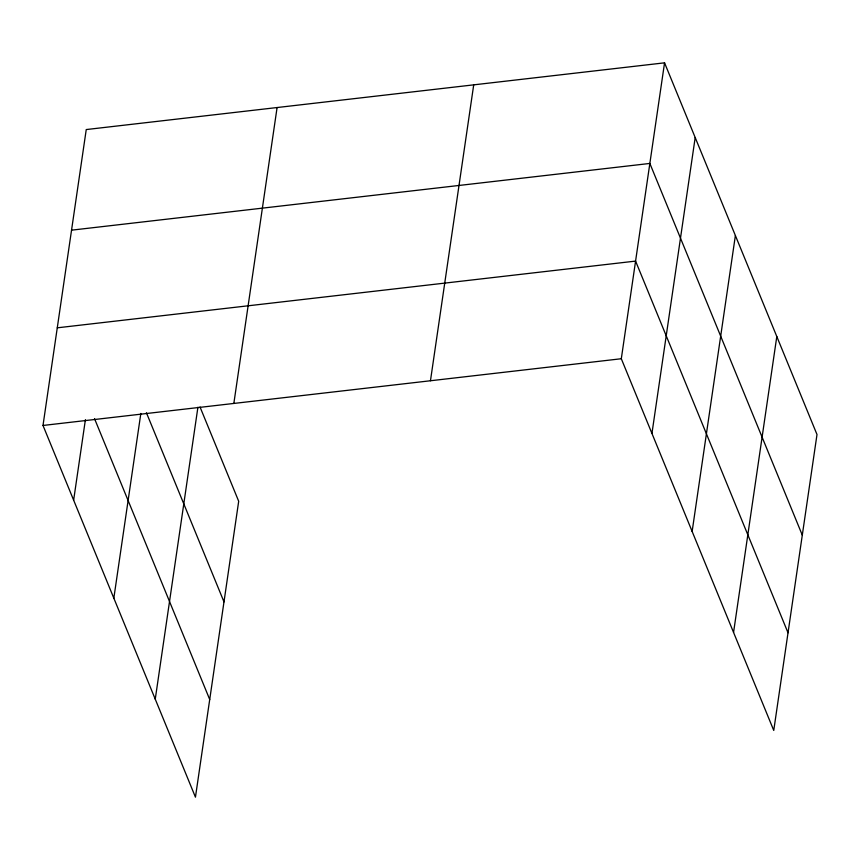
<?xml version="1.0" encoding="UTF-8"?>
<svg xmlns="http://www.w3.org/2000/svg" width="860" height="860" viewBox="0 0 860 860"><rect width="100%" height="100%" fill="white"/><g stroke="black" fill="none" stroke-linecap="round" stroke-linejoin="round"><path stroke-width="1.29" d="M200.025 406.973L238.693 501.262L195.446 797.166L43 425.463L86.247 129.559L664.554 62.834L817 434.536L773.753 730.441L621.307 358.738L664.554 62.834M73.638 500.176L85.409 419.68M113.832 598.184L140.836 413.445M155.251 699.159L197.918 407.221M233.845 403.447L277.092 107.543M430.462 380.754L473.709 84.86M651.945 433.44L695.192 137.546M692.139 531.448L735.386 235.554M733.558 632.433L776.806 336.529M71.541 230.168L649.848 163.443L802.294 535.146M57.276 327.821L635.583 261.096L788.018 632.788M43 425.463L621.307 358.738M146.415 412.736L223.987 601.871M94.525 418.648L209.722 699.513"/></g></svg>
